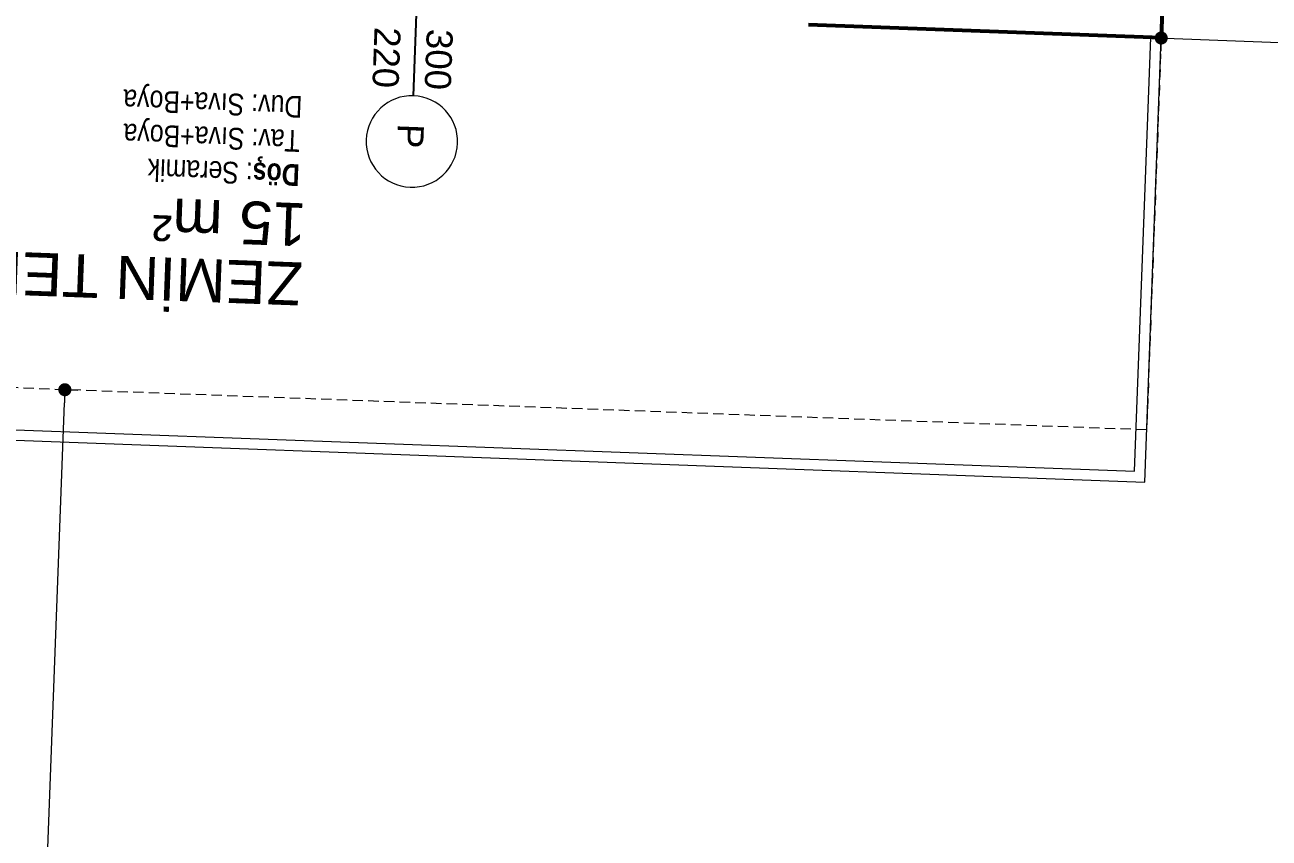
# Model space of a CAD drawing. Header units: centimetres. Extents: x 63871 to 181827, y -95930 to 42199.
# Drawn here: x 150867.2 to 151343.2, y 20117.8 to 20428.8 of the extents above; entities that cross this region are included whole.
import ezdxf

# ---------------------------------------------------------------- set-up
doc = ezdxf.new("R2010")
doc.units = ezdxf.units.CM
doc.linetypes.add('11-021_500-SatisOfisi_220512$0${ Diamond }', pattern=[12, 4, -2, 2, 2, -2])
for name, color, linetype, lineweight in [('A-AREA-IDEN', 7, 'Continuous', 9), ('A-FLOR-HRAL', 11, 'Continuous', 9), ('A-WALL', 12, 'Continuous', 50), ('İz DÜŞÜMÜ', 7, '11-021_500-SatisOfisi_220512$0${ Diamond }', 18), ('OLUK', 222, 'Continuous', 15)]:
    doc.layers.add(name, color=color, linetype=linetype, lineweight=lineweight)
doc.layers.add('Bitirme - Duvar', color=7, linetype='Continuous')
doc.layers.add('Dıış Ölçü', color=140, linetype='Continuous')
doc.styles.add('Arial', font='Arial.ttf', dxfattribs={"height": 250})
doc.styles.add('MtXpl_Arial_Narrow', font='')
doc.styles.add('MtXpl_Arial_Narrow_1', font='')
doc.styles.add('OLUŞTURULMUŞ_STİL_1', font='Arial.ttf')
doc.styles.add('RomanS', font='')
doc.styles.get('MtXpl_Arial_Narrow').set_extended_font_data('Arial Narrow', bold=True)
doc.styles.get('MtXpl_Arial_Narrow_1').set_extended_font_data('Arial Narrow')
doc.styles.get('RomanS').set_extended_font_data('Stylus BT')
doc.dimstyles.new('BÖYÜK', dxfattribs={"dimtxt": 70, "dimasz": 5, "dimexe": 5, "dimexo": 5, "dimgap": 2, "dimtad": 3, "dimdec": 0, "dimzin": 0, "dimdsep": 46, "dimtxsty": 'RomanS', "dimblk": 'DOT', "dimcen": 5, "dimadec": 0, "dimazin": 0, "dimtfac": 1, "dimtdec": 0, "dimtix": 1, "dimtofl": 0, "dimtmove": 1, "dimatfit": 0, "dimldrblk": 'DOT', "dimfxl": 10, "dimfxlon": 1, "dimtolj": 1, "dimtzin": 0, "dimarcsym": 0})

# ---------------------------------------------------------------- blocks, each defined once
blk = doc.blocks.new('HRD')
at = {"layer": 'A-FLOR-HRAL'}
for p, q in [((154389.63, 36367.48), (153819.63, 36367.48)), ((153819.63, 36367.48), (153819.63, 36197.48)), ((154385.63, 36363.48), (153823.63, 36363.48)), ((153823.63, 36363.48), (153823.63, 36197.48))]:
    blk.add_line(p, q, dxfattribs=at)
at = {"layer": 'A-WALL', "lineweight": 53}
for p, q in [((153819.63, 35782.48), (153819.63, 36197.48)), ((153819.63, 36197.48), (153954.63, 36197.48))]:
    blk.add_line(p, q, dxfattribs=at)
at = {"layer": 'Bitirme - Duvar', "color": 161, "linetype": 'Continuous', "lineweight": 25}
blk.add_line((154104.63, 36230.18), (154104.63, 36182.68), dxfattribs=at)
at = {"layer": 'Bitirme - Duvar', "color": 251, "linetype": 'Continuous', "lineweight": 15}
for start, end in [(0, 180), (180, 0)]:
    blk.add_arc((154104.63, 36247.68), 17.5, start, end, dxfattribs=at)
at = {"layer": 'İz DÜŞÜMÜ'}
blk.add_lwpolyline([(153819.63, 36347.48), (154419.63, 36347.49), (154419.63, 35292.49), (154159.63, 35292.49), (154159.63, 35357.48), (153819.63, 35357.48), (153819.63, 36347.48)], dxfattribs=at)
for s, style, p in [('Döş', 'MtXpl_Arial_Narrow', (154147.04, 36258.02)), (': Seramik', 'MtXpl_Arial_Narrow_1', (154165.03, 36258.01)), ('Tav: Sıva+Boya', 'MtXpl_Arial_Narrow_1', (154147.47, 36244.97)), ('Duv: Sıva+Boya', 'MtXpl_Arial_Narrow_1', (154146.99, 36231.91))]:
    blk.add_text(s, height=8.316, rotation=359.957, dxfattribs=dict(style=style)).set_placement(p)
at = {"layer": 'A-AREA-IDEN', "width": 224.1999, "attachment_point": 2, "line_spacing_factor": 0.941778, "style": 'Arial'}
for s, insert, char_height in [('ZEMİN TERAS', (154221.71, 36311.97), 16.4692), ('15 m²', (154173.28, 36289.32), 16.469)]:
    blk.add_mtext(s, dxfattribs=dict(at, insert=insert, char_height=char_height))
at = {"layer": 'Bitirme - Duvar', "linetype": 'Continuous', "char_height": 10, "attachment_point": 7, "rotation": 90, "style": 'OLUŞTURULMUŞ_STİL_1'}
for s, insert in [('\\A1;P', (154110.22, 36240.97)), ('\\A1;300', (154100.64, 36204.31)), ('\\A1;220', (154120.64, 36204.31))]:
    blk.add_mtext(s, dxfattribs=dict(at, insert=insert))
blk = doc.blocks.new('_Dot')
at = {"color": 0, "linetype": 'ByBlock', "lineweight": -2}
blk.add_line((-0.5, 0), (-1, 0), dxfattribs=at)
at = {"color": 0, "linetype": 'ByBlock', "const_width": 0.5}
blk.add_lwpolyline([(-0.25, 0, 1), (0.25, 0, 1)], format="xyb", close=True, dxfattribs=at)
blk = doc.blocks.new('*D147')
at = {"layer": 'Defpoints', "color": 0, "transparency": 16777216}
for p in [(-5546.3, 4106.7), (-5546.3, 4106.7), (-5568.56, 3507.12)]:
    blk.add_point(p, dxfattribs=at)
at = {"layer": 'Dıış Ölçü', "color": 0, "lineweight": -2, "transparency": 16777216}
for p, q in [((-5546.3, 4106.7), (-5541.3, 4106.52)), ((-5568.37, 3512.11), (-5546.48, 4101.71)), ((-5568.56, 3507.12), (-5563.56, 3506.93))]:
    blk.add_line(p, q, dxfattribs=at)
at = {"layer": 'Dıış Ölçü', "color": 0, "lineweight": -2, "transparency": 16777216, "xscale": 5, "yscale": 5, "zscale": 5}
for p, rotation in [((-5546.3, 4106.7), 87.87361722026566), ((-5568.56, 3507.12), 267.8736172202656)]:
    blk.add_blockref('_Dot', p, dxfattribs=dict(at, rotation=rotation))
at = {"layer": 'Dıış Ölçü', "color": 0, "transparency": 16777216, "insert": (-5595.96, 3808.34), "char_height": 70, "attachment_point": 5, "rotation": 87.8736, "style": 'RomanS'}
blk.add_mtext('\\A1;600', dxfattribs=at)
blk = doc.blocks.new('*D157')
at = {"layer": 'Defpoints', "color": 0, "transparency": 16777216}
for p in [(-5126.88, 4241.23), (-4487.33, 4217.48), (-4487.33, 4217.48)]:
    blk.add_point(p, dxfattribs=at)
at = {"layer": 'Dıış Ölçü', "color": 0, "lineweight": -2, "transparency": 16777216}
for p, q in [((-5126.88, 4241.23), (-5127.06, 4236.24)), ((-5121.88, 4241.05), (-4492.32, 4217.67)), ((-4487.33, 4217.48), (-4487.14, 4222.48))]:
    blk.add_line(p, q, dxfattribs=at)
at = {"layer": 'Dıış Ölçü', "color": 0, "lineweight": -2, "transparency": 16777216, "xscale": 5, "yscale": 5, "zscale": 5}
for p, rotation in [((-5126.88, 4241.23), 177.8731903117559), ((-4487.33, 4217.48), 357.873190311756)]:
    blk.add_blockref('_Dot', p, dxfattribs=dict(at, rotation=rotation))
at = {"layer": 'Dıış Ölçü', "color": 0, "transparency": 16777216, "insert": (-4805.66, 4268.15), "char_height": 70, "attachment_point": 5, "rotation": 357.8732, "style": 'RomanS'}
blk.add_mtext('\\A1;640', dxfattribs=at)
blk = doc.blocks.new('yerleşim planı')
at = {"rotation": 177.873189238168}
blk.add_blockref('HRD', (149930.13, 34705.33), dxfattribs=at)
at = {"layer": 'Dıış Ölçü'}
for p1, p2, picture, middle in [((-5126.88, 4241.23), (-4487.33, 4217.48), '*D157', (-4805.66, 4268.15)), ((-5568.56, 3507.12), (-5546.3, 4106.7), '*D147', (-5595.96, 3808.34))]:
    dim = blk.add_aligned_dim(p1=p1, p2=p2, distance=0, dimstyle='BÖYÜK', dxfattribs=at)
    dim.commit()
    dim.dimension.update_dxf_attribs({"geometry": picture, "text_midpoint": middle})

msp = doc.modelspace()

# ---------------------------------------------------------------- block references
at = {"layer": 'OLUK'}
msp.add_blockref('yerleşim planı', (156428.79, 16182.58), dxfattribs=at)

doc.saveas('drawing.dxf')
